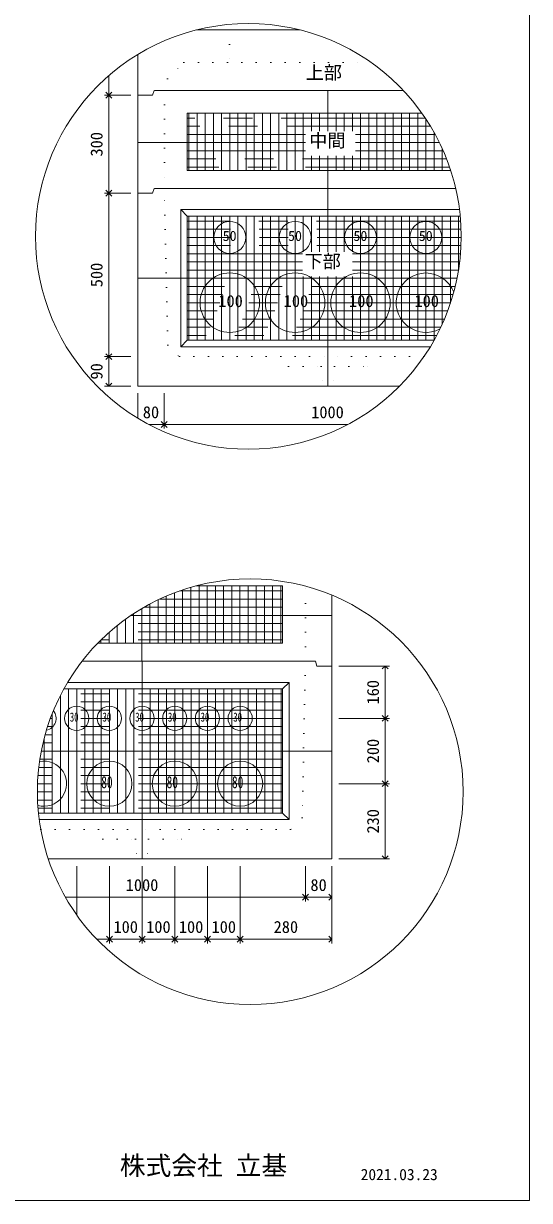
# Model space of a CAD drawing. Units: millimetres, scale not verified. Extents: x -4897 to 18483, y -2289 to 2289.
# Drawn here: x -2951 to -1837, y -1986 to 607 of the extents above; entities that cross this region are included whole.
import ezdxf
from ezdxf.enums import TextEntityAlignment as Align

# ---------------------------------------------------------------- set-up
doc = ezdxf.new("R2010")
doc.units = ezdxf.units.MM
doc.header["$LTSCALE"] = 10
doc.linetypes.add('USER2', pattern=[50.8, 31.75, -6.35, 6.35, -6.35])
doc.linetypes.add('USER5', pattern=[3.185, 0.01, -3.175])
for name, color, linetype, lineweight in [('0-2_waku', 7, 'Continuous', 18), ('0-3_gaikei', 7, 'Continuous', 18), ('0-4_kakure', 7, 'USER5', 18), ('0-5_sunpou', 7, 'Continuous', 5), ('0-7_hole', 7, 'Continuous', 18), ('0-8_uchigawa', 6, 'Continuous', 18), ('0-D_文字１', 7, 'Continuous', 18), ('0-E_コア部分\u3000寸法補', 150, 'USER2', 18), ('0-F_コア部分\u3000寸法補', 150, 'USER2', 18), ('1-0_コア部分\u3000中心補', 1, 'Continuous', 18), ('1-1_コア部分\u3000寸法補', 7, 'USER2', 5), ('1-2_uchigawa2', 6, 'USER2', 18)]:
    doc.layers.add(name, color=color, linetype=linetype, lineweight=lineweight)
doc.styles.add('ＭＳ ゴシック', font='')
doc.styles.get('ＭＳ ゴシック').set_extended_font_data('MS Gothic')

# ---------------------------------------------------------------- blocks, each defined once
blk = doc.blocks.new('_Open90')
at = {"layer": '0-5_sunpou'}
blk.add_line((0, 0), (-1, 0), dxfattribs=at)
blk.add_lwpolyline([(-0.5, 0.5), (0, 0), (-0.5, -0.5)], dxfattribs=at)

msp = doc.modelspace()

# ---------------------------------------------------------------- linework, layer by layer
at = {"layer": '0-2_waku'}
for p in [(-1836.72, 2288.65), (-4896.72, -1986.35), (-4896.72, -1986.35), (-4896.72, -1986.35), (-4896.72, -1986.35)]:
    msp.add_line(p, (-1836.72, -1986.35), dxfattribs=at)
at = {"layer": '0-3_gaikei'}
for p, q in [((-2569.46, 593), (-2515.42, 593)), ((-2569.46, 593), (-2515.42, 593)), ((-2569.46, 593), (-2515.42, 593)), ((-2342.37, 593), (-2569.46, 593)), ((-2569.42, 593), (-2342.37, 593)), ((-2569.42, 593), (-2342.37, 593)), ((-2699.02, 449), (-2699.02, 539.01)), ((-2699.02, 449), (-2699.02, -191.8)), ((-2666.62, 449), (-2699.02, 449)), ((-2666.62, 449), (-2699.02, 449)), ((-2663.02, 459.8), (-2666.62, 449)), ((-2280.8, 459.8), (-2662.4, 459.8)), ((-2114.83, 459.8), (-2281.42, 459.8)), ((-2663.02, 243.8), (-2666.62, 233)), ((-2280.8, 243.8), (-2662.4, 243.8)), ((-1999.11, 243.8), (-2281.42, 243.8)), ((-2666.62, 233), (-2699.02, 233)), ((-2666.62, 233), (-2699.02, 233)), ((-2699.02, -191.8), (-2122.71, -191.8)), ((-2699.02, -191.8), (-2122.71, -191.8)), ((-2699.02, -191.8), (-2122.71, -191.8)), ((-2272.32, -1010.39), (-2272.32, -652.43)), ((-2308.32, -797.99), (-2304.72, -808.79)), ((-2272.32, -808.79), (-2304.72, -808.79))]:
    msp.add_line(p, q, dxfattribs=at)
for points in [[(-2308.32, -797.99), (-2689.92, -797.99), (-2821.98, -797.99)], [(-2896.63, -1233.59), (-2272.32, -1233.59), (-2272.32, -808.79)], [(-2887.48, -1233.59), (-2272.32, -1233.59), (-2272.32, -808.79)]]:
    msp.add_lwpolyline(points, dxfattribs=at)
at = {"layer": '0-4_kakure'}
for p, q in [((-2497.42, 593), (-2497.42, 605.12)), ((-2497.42, 593), (-2497.42, 521)), ((-2633.6, 485), (-2597.6, 521)), ((-2597.6, 521), (-2185.33, 521)), ((-2633.6, 485), (-2640.8, 459.8)), ((-2640.8, 459.8), (-2640.8, 243.8)), ((-2633.37, -101.8), (-2640.8, 243.8)), ((-2633.37, -101.8), (-2607.62, -127)), ((-2607.62, -127), (-2280.8, -127)), ((-2367.2, -148.6), (-2388.8, -127)), ((-2069.16, -127), (-2280.8, -127)), ((-2194.4, -148.6), (-2172.8, -127)), ((-2367.2, -148.6), (-2295.2, -148.6)), ((-2295.2, -148.6), (-2292.32, -191.8)), ((-2266.4, -148.6), (-2269.28, -191.8)), ((-2266.4, -148.6), (-2194.4, -148.6)), ((-2329.91, -797.99), (-2329.91, -632.85)), ((-2329.91, -797.99), (-2337.35, -1143.59)), ((-2337.35, -1143.59), (-2363.09, -1168.79)), ((-2913.15, -1168.79), (-2689.91, -1168.79)), ((-2776.31, -1190.39), (-2797.91, -1168.79)), ((-2776.31, -1190.39), (-2704.31, -1190.39)), ((-2704.31, -1190.39), (-2701.43, -1233.59)), ((-2363.09, -1168.79), (-2689.91, -1168.79)), ((-2675.51, -1190.39), (-2678.39, -1233.59)), ((-2675.51, -1190.39), (-2603.51, -1190.39)), ((-2603.51, -1190.39), (-2581.91, -1168.79))]:
    msp.add_line(p, q, dxfattribs=at)
at = {"layer": '0-5_sunpou', "color": 150, "lineweight": 18}
for p, q in [((-2763.33, 492.12), (-2763.33, 461.96)), ((-2714.86, 449), (-2772.69, 449)), ((-2730.7, 449), (-2772.69, 449)), ((-2763.33, 436.04), (-2763.33, 245.96)), ((-2714.86, 233), (-2772.69, 233)), ((-2714.86, 233), (-2772.69, 233)), ((-2763.33, 220.04), (-2763.33, -114.04)), ((-2714.86, -127), (-2772.69, -127)), ((-2730.7, -127), (-2772.69, -127)), ((-2763.33, -139.96), (-2763.33, -178.84)), ((-2714.86, -191.8), (-2772.69, -191.8)), ((-2699.02, -207.64), (-2699.02, -262.85)), ((-2641.42, -207.64), (-2641.42, -285.7)), ((-2641.42, -207.64), (-2641.42, -285.7)), ((-2675.23, -276.34), (-2654.38, -276.34)), ((-2628.46, -276.34), (-2236.6, -276.34)), ((-2256.48, -808.79), (-2145.16, -808.79)), ((-2154.52, -821.75), (-2154.52, -911.03)), ((-2256.48, -923.99), (-2145.16, -923.99)), ((-2256.48, -923.99), (-2145.16, -923.99)), ((-2154.52, -936.95), (-2154.52, -1055.03)), ((-2256.48, -1067.99), (-2145.16, -1067.99)), ((-2256.48, -1067.99), (-2145.16, -1067.99)), ((-2154.52, -1080.95), (-2154.52, -1220.63)), ((-2256.48, -1233.59), (-2145.16, -1233.59)), ((-2833.91, -1249.43), (-2833.91, -1357.23)), ((-2761.91, -1249.43), (-2761.91, -1419.88)), ((-2761.91, -1249.43), (-2761.91, -1419.88)), ((-2689.91, -1249.43), (-2689.91, -1419.88)), ((-2689.91, -1249.43), (-2689.91, -1419.88)), ((-2617.91, -1249.43), (-2617.91, -1419.88)), ((-2617.91, -1249.43), (-2617.91, -1419.88)), ((-2545.91, -1249.43), (-2545.91, -1419.88)), ((-2545.91, -1249.43), (-2545.91, -1419.88)), ((-2473.91, -1249.43), (-2473.91, -1419.88)), ((-2473.91, -1249.43), (-2473.91, -1419.88)), ((-2329.92, -1249.43), (-2329.92, -1327.49)), ((-2329.92, -1249.43), (-2329.92, -1327.49)), ((-2272.32, -1249.43), (-2272.32, -1327.49)), ((-2272.32, -1249.43), (-2272.32, -1419.88)), ((-2858.88, -1318.13), (-2342.88, -1318.13)), ((-2316.96, -1318.13), (-2285.28, -1318.13)), ((-2789.78, -1410.52), (-2774.87, -1410.52)), ((-2748.95, -1410.52), (-2702.87, -1410.52)), ((-2676.95, -1410.52), (-2630.87, -1410.52)), ((-2604.95, -1410.52), (-2558.87, -1410.52)), ((-2532.95, -1410.52), (-2486.87, -1410.52)), ((-2460.95, -1410.52), (-2285.28, -1410.52))]:
    msp.add_line(p, q, dxfattribs=at)
for centre in [(-2455.91, 138.08), (-2451.71, -1085.63)]:
    msp.add_circle(centre, 468.88, dxfattribs=at)
at = {"layer": '0-7_hole'}
for centre, radius in [((-2496.8, 135.8), 35.28), ((-2352.8, 135.8), 35.28), ((-2208.8, 135.8), 35.28), ((-2064.8, 135.8), 35.28), ((-2496.8, -8.2), 65.52), ((-2352.8, -8.2), 65.52), ((-2208.8, -8.2), 65.52), ((-2833.91, -923.99), 26.64), ((-2761.91, -923.99), 26.64), ((-2689.91, -923.99), 26.64), ((-2617.91, -923.99), 26.64), ((-2545.91, -923.99), 26.64), ((-2473.91, -923.99), 26.64), ((-2761.91, -1067.99), 49.68), ((-2617.91, -1067.99), 49.68), ((-2473.91, -1067.99), 49.68)]:
    msp.add_circle(centre, radius, dxfattribs=at)
for centre, radius, start, end in [((-2064.8, -8.2), 65.52, 20.66629, 298.32089), ((-2905.91, -923.99), 26.64, 281.59033, 39.2294), ((-2905.91, -1067.99), 49.68, 253.99064, 101.55918)]:
    msp.add_arc(centre, radius, start, end, dxfattribs=at)
at = {"layer": '0-8_uchigawa'}
for p, q in [((-2604.8, 197), (-2590.4, 182.6)), ((-2604.8, -105.4), (-2604.8, 197)), ((-2590.4, 182.6), (-2280.8, 182.6)), ((-2590.4, -91), (-2590.4, 182.6)), ((-2280.8, 182.6), (-1989.16, 182.6)), ((-2604.8, -105.4), (-2590.4, -91)), ((-2590.4, -91), (-2046.81, -91)), ((-2604.8, -105.4), (-2055.21, -105.4)), ((-2365.91, -1147.19), (-2365.91, -844.79)), ((-2380.31, -1132.79), (-2380.31, -859.19)), ((-2918.21, -1132.79), (-2380.31, -1132.79)), ((-2365.91, -1147.19), (-2380.31, -1132.79)), ((-2916.53, -1147.19), (-2365.91, -1147.19))]:
    msp.add_line(p, q, dxfattribs=at)
for points in [[(-2604.8, 197), (-2280.8, 197), (-1990.75, 197)], [(-2862.28, -859.19), (-2689.91, -859.19), (-2380.31, -859.19), (-2365.91, -844.79)], [(-2854, -844.79), (-2689.91, -844.79), (-2365.91, -844.79)]]:
    msp.add_lwpolyline(points, dxfattribs=at)
at = {"layer": '0-E_コア部分\u3000寸法補'}
for p, q in [((-2586.8, 283.4), (-2586.8, 409.4)), ((-2550.8, 283.4), (-2550.8, 409.4)), ((-2514.8, 283.4), (-2514.8, 409.4)), ((-2478.8, 283.4), (-2478.8, 409.4)), ((-2442.8, 283.4), (-2442.8, 409.4)), ((-2406.8, 283.4), (-2406.8, 409.4)), ((-2370.8, 283.4), (-2370.8, 409.4)), ((-2334.8, 283.4), (-2334.8, 409.4)), ((-2298.8, 369.63), (-2298.8, 409.4)), ((-2262.8, 369.63), (-2262.8, 409.4)), ((-2226.8, 369.63), (-2226.8, 409.4)), ((-2190.8, 283.4), (-2190.8, 409.4)), ((-2154.8, 283.4), (-2154.8, 409.4)), ((-2118.8, 283.4), (-2118.8, 409.4)), ((-2082.8, 283.4), (-2082.8, 409.4)), ((-2046.8, 283.4), (-2046.8, 367.16)), ((-2329.8, 362.6), (-2590.4, 362.6)), ((-2044.29, 362.6), (-2219.64, 362.6)), ((-2329.8, 326.6), (-2590.4, 326.6)), ((-2298.8, 283.4), (-2298.8, 315.73)), ((-2262.8, 283.4), (-2262.8, 315.73)), ((-2226.8, 283.4), (-2226.8, 315.73)), ((-2026.61, 326.6), (-2219.64, 326.6)), ((-2010.8, 283.4), (-2010.8, 285.47)), ((-2586.8, -91), (-2586.8, 182.6)), ((-2550.8, -91), (-2550.8, 182.6)), ((-2514.8, -91), (-2514.8, 182.6)), ((-2478.8, -91), (-2478.8, 182.6)), ((-2442.8, -91), (-2442.8, 182.6)), ((-2406.8, -91), (-2406.8, 182.6)), ((-2370.8, -91), (-2370.8, 182.6)), ((-2334.8, 103.83), (-2334.8, 182.6)), ((-2298.8, 103.83), (-2298.8, 182.6)), ((-2262.8, 103.83), (-2262.8, 182.6)), ((-2226.8, 103.83), (-2226.8, 182.6)), ((-2190.8, -91), (-2190.8, 182.6)), ((-2154.8, -91), (-2154.8, 182.6)), ((-2118.8, -91), (-2118.8, 182.6)), ((-2082.8, -91), (-2082.8, 182.6)), ((-2046.8, -91), (-2046.8, 182.6)), ((-2010.8, -9.3), (-2010.8, 182.6)), ((-1988.25, 171.8), (-2590.4, 171.8)), ((-1987.04, 135.8), (-2590.4, 135.8)), ((-2336.43, 99.8), (-2590.4, 99.8)), ((-1988.6, 99.8), (-2226.26, 99.8)), ((-2336.43, 63.8), (-2590.4, 63.8)), ((-1992.96, 63.8), (-2226.26, 63.8)), ((-2000.19, 27.8), (-2590.4, 27.8)), ((-2334.8, -91), (-2334.8, 49.93)), ((-2298.8, -91), (-2298.8, 49.93)), ((-2262.8, -91), (-2262.8, 49.93)), ((-2226.8, -91), (-2226.8, 49.93)), ((-2010.44, -8.2), (-2590.4, -8.2)), ((-2023.92, -44.2), (-2590.4, -44.2)), ((-2040.95, -80.2), (-2590.4, -80.2)), ((-2600.53, -758.39), (-2600.53, -641)), ((-2564.53, -758.39), (-2564.53, -632.39)), ((-2528.53, -758.39), (-2528.53, -632.39)), ((-2492.53, -758.39), (-2492.53, -632.39)), ((-2456.53, -758.39), (-2456.53, -632.39)), ((-2420.53, -758.39), (-2420.53, -632.39)), ((-2384.53, -758.39), (-2384.53, -632.39)), ((-2672.53, -758.39), (-2672.53, -672.01)), ((-2636.53, -758.39), (-2636.53, -654.72)), ((-2708.53, -758.39), (-2708.53, -693.35)), ((-2380.93, -679.19), (-2685.47, -679.19)), ((-2744.53, -758.39), (-2744.53, -719.44)), ((-2380.93, -715.19), (-2739.13, -715.19)), ((-2780.53, -758.39), (-2780.53, -751.39)), ((-2380.31, -869.99), (-2868.05, -869.99)), ((-2851.91, -1132.79), (-2851.91, -859.19)), ((-2815.91, -1132.79), (-2815.91, -859.19)), ((-2779.91, -1132.79), (-2779.91, -859.19)), ((-2743.91, -1132.79), (-2743.91, -859.19)), ((-2707.91, -1132.79), (-2707.91, -859.19)), ((-2671.91, -1132.79), (-2671.91, -859.19)), ((-2635.91, -1132.79), (-2635.91, -859.19)), ((-2599.91, -1132.79), (-2599.91, -859.19)), ((-2563.91, -1132.79), (-2563.91, -859.19)), ((-2527.91, -1132.79), (-2527.91, -859.19)), ((-2491.91, -1132.79), (-2491.91, -859.19)), ((-2455.91, -1132.79), (-2455.91, -859.19)), ((-2419.91, -1132.79), (-2419.91, -859.19)), ((-2383.91, -1132.79), (-2383.91, -859.19)), ((-2380.31, -905.99), (-2884.8, -905.99)), ((-2887.91, -1132.79), (-2887.91, -913.68)), ((-2380.31, -941.99), (-2898.04, -941.99)), ((-2380.31, -977.99), (-2908.06, -977.99)), ((-2380.31, -1013.99), (-2915.08, -1013.99)), ((-2380.31, -1049.99), (-2919.23, -1049.99)), ((-2380.31, -1085.99), (-2920.58, -1085.99)), ((-2380.31, -1121.99), (-2919.17, -1121.99))]:
    msp.add_line(p, q, dxfattribs=at)
at = {"layer": '0-F_コア部分\u3000寸法補'}
for p, q in [((-2568.8, 283.4), (-2568.8, 409.4)), ((-2532.8, 283.4), (-2532.8, 409.4)), ((-2496.8, 283.4), (-2496.8, 409.4)), ((-2460.8, 283.4), (-2460.8, 409.4)), ((-2388.8, 283.4), (-2388.8, 409.4)), ((-2316.8, 369.63), (-2316.8, 409.4)), ((-2244.8, 369.63), (-2244.8, 409.4)), ((-2172.8, 283.4), (-2172.8, 409.4)), ((-2100.8, 283.4), (-2100.8, 409.4)), ((-2054.63, 380.6), (-2590.4, 380.6)), ((-2316.8, 283.4), (-2316.8, 315.73)), ((-2244.8, 283.4), (-2244.8, 315.73)), ((-2028.8, 283.4), (-2028.8, 331.53)), ((-2019.14, 308.6), (-2590.4, 308.6)), ((-2532.8, -91), (-2532.8, 182.6)), ((-2496.8, -91), (-2496.8, 182.6)), ((-2460.8, -91), (-2460.8, 182.6)), ((-2388.8, -91), (-2388.8, 182.6)), ((-2316.8, 103.83), (-2316.8, 182.6)), ((-2244.8, 103.83), (-2244.8, 182.6)), ((-2172.8, -91), (-2172.8, 182.6)), ((-2100.8, -91), (-2100.8, 182.6)), ((-2028.8, -55.37), (-2028.8, 182.6)), ((-1987.3, 153.8), (-2590.4, 153.8)), ((-2336.43, 81.8), (-2590.4, 81.8)), ((-1990.43, 81.8), (-2226.26, 81.8)), ((-2316.8, -91), (-2316.8, 49.93)), ((-2244.8, -91), (-2244.8, 49.93)), ((-2004.93, 9.8), (-2590.4, 9.8)), ((-2031.96, -62.2), (-2590.4, -62.2)), ((-2582.53, -758.39), (-2582.53, -635.38)), ((-2510.53, -758.39), (-2510.53, -632.39)), ((-2438.53, -758.39), (-2438.53, -632.39)), ((-2654.53, -758.39), (-2654.53, -662.89)), ((-2380.93, -661.19), (-2650.93, -661.19)), ((-2726.53, -758.39), (-2726.53, -705.74)), ((-2380.93, -733.19), (-2760.94, -733.19)), ((-2869.91, -1132.79), (-2869.91, -873.62)), ((-2797.91, -1132.79), (-2797.91, -859.19)), ((-2725.91, -1132.79), (-2725.91, -859.19)), ((-2653.91, -1132.79), (-2653.91, -859.19)), ((-2581.91, -1132.79), (-2581.91, -859.19)), ((-2509.91, -1132.79), (-2509.91, -859.19)), ((-2437.91, -1132.79), (-2437.91, -859.19)), ((-2380.31, -887.99), (-2876.89, -887.99)), ((-2905.91, -1132.79), (-2905.91, -969.27)), ((-2380.31, -959.99), (-2903.43, -959.99)), ((-2380.31, -1031.99), (-2917.5, -1031.99)), ((-2380.31, -1103.99), (-2920.22, -1103.99))]:
    msp.add_line(p, q, dxfattribs=at)
at = {"layer": '1-0_コア部分\u3000中心補'}
for p, q in [((-2280.8, 369.63), (-2280.8, 459.8)), ((-2329.8, 344.6), (-2699.02, 344.6)), ((-2034.97, 344.6), (-2219.64, 344.6)), ((-2280.8, 243.8), (-2280.8, 315.73)), ((-2280.8, 103.83), (-2280.8, 243.8)), ((-2698.4, 45.8), (-1996.21, 45.8)), ((-2280.8, -191.8), (-2280.8, 49.93)), ((-2273.54, -697.19), (-2714.3, -697.19)), ((-2690.53, -797.99), (-2690.53, -682.14)), ((-2689.91, -1233.59), (-2689.91, -797.99)), ((-2911.93, -995.99), (-2272.31, -995.99))]:
    msp.add_line(p, q, dxfattribs=at)
at = {"layer": '1-1_コア部分\u3000寸法補'}
for p, q in [((-2066.08, 398.6), (-2590.4, 398.6)), ((-2568.8, 283.4), (-2568.8, 409.4)), ((-2496.8, 283.4), (-2496.8, 409.4)), ((-2424.8, 283.4), (-2424.8, 409.4)), ((-2352.8, 283.4), (-2352.8, 409.4)), ((-2208.8, 283.4), (-2208.8, 409.4)), ((-2136.8, 283.4), (-2136.8, 409.4)), ((-2064.8, 283.4), (-2064.8, 396.69)), ((-2012.54, 290.6), (-2590.4, 290.6)), ((-2568.8, -91), (-2568.8, 182.6)), ((-2496.8, -91), (-2496.8, 182.6)), ((-2424.8, -91), (-2424.8, 182.6)), ((-2352.8, -91), (-2352.8, 182.6)), ((-2208.8, -91), (-2208.8, 182.6)), ((-2136.8, -91), (-2136.8, 182.6)), ((-2064.8, -91), (-2064.8, 182.6)), ((-1992.8, 64.77), (-1992.8, 182.6)), ((-1987.48, 117.8), (-2590.4, 117.8)), ((-2016.76, -26.2), (-2590.4, -26.2)), ((-2618.53, -758.39), (-2618.53, -647.44)), ((-2380.93, -643.19), (-2606.9, -643.19)), ((-2546.53, -758.39), (-2546.53, -632.39)), ((-2474.53, -758.39), (-2474.53, -632.39)), ((-2402.53, -758.39), (-2402.53, -632.39)), ((-2380.93, -751.19), (-2780.33, -751.19)), ((-2762.53, -758.39), (-2762.53, -734.58)), ((-2833.91, -1132.79), (-2833.91, -859.19)), ((-2761.91, -1132.79), (-2761.91, -859.19)), ((-2617.91, -1132.79), (-2617.91, -859.19)), ((-2545.91, -1132.79), (-2545.91, -859.19)), ((-2473.91, -1132.79), (-2473.91, -859.19)), ((-2401.91, -1132.79), (-2401.91, -859.19)), ((-2380.31, -923.99), (-2891.84, -923.99)), ((-2905.91, -1132.79), (-2905.91, -969.27)), ((-2380.31, -1067.99), (-2920.25, -1067.99))]:
    msp.add_line(p, q, dxfattribs=at)
at = {"layer": '1-2_uchigawa2'}
for p, q in [((-2590.4, 409.4), (-2280.8, 409.4)), ((-2590.4, 409.4), (-2590.4, 283.4)), ((-2073.51, 409.4), (-2280.8, 409.4)), ((-2590.4, 283.4), (-2280.8, 283.4)), ((-2010.13, 283.4), (-2280.8, 283.4)), ((-2380.93, -632.39), (-2571.76, -632.39)), ((-2380.93, -632.39), (-2380.93, -758.39)), ((-2787.5, -758.39), (-2690.53, -758.39)), ((-2380.93, -758.39), (-2690.53, -758.39))]:
    msp.add_line(p, q, dxfattribs=at)

# ---------------------------------------------------------------- block references
at = {"layer": '0-5_sunpou', "xscale": 12.96, "yscale": 12.96}
for p, rotation in [((-2763.33, 449), 270), ((-2763.33, 449), 90), ((-2763.33, 233), 270), ((-2763.33, 233), 90), ((-2763.33, -127), 270), ((-2763.33, -127), 90), ((-2763.33, -191.8), 270), ((-2641.42, -276.34), 180), ((-2154.52, -808.79), 90), ((-2154.52, -923.99), 270), ((-2154.52, -923.99), 90), ((-2154.52, -1067.99), 270), ((-2154.52, -1067.99), 90), ((-2154.52, -1233.59), 270), ((-2329.92, -1318.13), 180), ((-2761.91, -1410.52), 180), ((-2689.91, -1410.52), 180), ((-2617.91, -1410.52), 180), ((-2545.91, -1410.52), 180), ((-2473.91, -1410.52), 180)]:
    msp.add_blockref('_Open90', p, dxfattribs=dict(at, rotation=rotation))
for p in [(-2641.42, -276.34), (-2329.92, -1318.13), (-2272.32, -1318.13), (-2761.91, -1410.52), (-2689.91, -1410.52), (-2617.91, -1410.52), (-2545.91, -1410.52), (-2473.91, -1410.52), (-2272.32, -1410.52)]:
    msp.add_blockref('_Open90', p, dxfattribs=at)

# ---------------------------------------------------------------- texts
at = {"layer": '0-5_sunpou', "style": 'ＭＳ ゴシック'}
for s, p in [('300', (-2769.09, 314)), ('500', (-2769.09, 26)), ('90', (-2769.09, -177.4)), ('160', (-2160.28, -893.39)), ('200', (-2160.28, -1022.99)), ('230', (-2160.28, -1177.79))]:
    msp.add_text(s, height=26.39, rotation=90, dxfattribs=at).set_placement(p, align=Align.BOTTOM_LEFT)
for s, p in [('80', (-2688.22, -270.58)), ('1000', (-2317.42, -270.58)), ('1000', (-2725.92, -1312.37)), ('80', (-2319.12, -1312.37)), ('100', (-2752.91, -1404.76)), ('100', (-2680.91, -1404.76)), ('100', (-2608.91, -1404.76)), ('100', (-2536.91, -1404.76)), ('280', (-2400.12, -1404.76))]:
    msp.add_text(s, height=26.39, dxfattribs=at).set_placement(p, align=Align.BOTTOM_LEFT)
at = {"layer": '0-D_文字１', "style": 'ＭＳ ゴシック'}
for s, height, p in [('上部', 29.33, (-2329.61, 475.37)), ('中間', 29.33, (-2321.89, 325.9)), ('50', 22.43, (-2512.35, 121.16)), ('50', 22.43, (-2368.35, 121.16)), ('50', 22.43, (-2224.35, 121.16)), ('50', 22.43, (-2080.35, 121.16)), ('下部', 29.33, (-2332.12, 59.65)), ('100', 26.39, (-2521.96, -25.61)), ('100', 26.39, (-2377.96, -25.61)), ('100', 26.39, (-2233.96, -25.61)), ('100', 26.39, (-2089.96, -25.61)), ('株式会社 立基', 41.57, (-2738.94, -1942.87)), ('2021.03.23', 24.94, (-2208.43, -1949.08))]:
    msp.add_text(s, height=height, dxfattribs=at).set_placement(p, align=Align.BOTTOM_LEFT)
at = {"layer": '0-D_文字１', "style": 'ＭＳ ゴシック', "width": 0.7}
for s, height, p in [('30', 20.19, (-2849.04, -937.33)), ('30', 20.19, (-2777.04, -937.33)), ('30', 20.19, (-2705.04, -937.33)), ('30', 20.19, (-2633.04, -937.33)), ('30', 20.19, (-2561.04, -937.33)), ('30', 20.19, (-2489.04, -937.33)), ('80', 26.39, (-2779.96, -1085.76)), ('80', 26.39, (-2635.96, -1085.76)), ('80', 26.39, (-2491.96, -1085.76))]:
    msp.add_text(s, height=height, dxfattribs=at).set_placement(p, align=Align.BOTTOM_LEFT)

doc.saveas('drawing.dxf')
